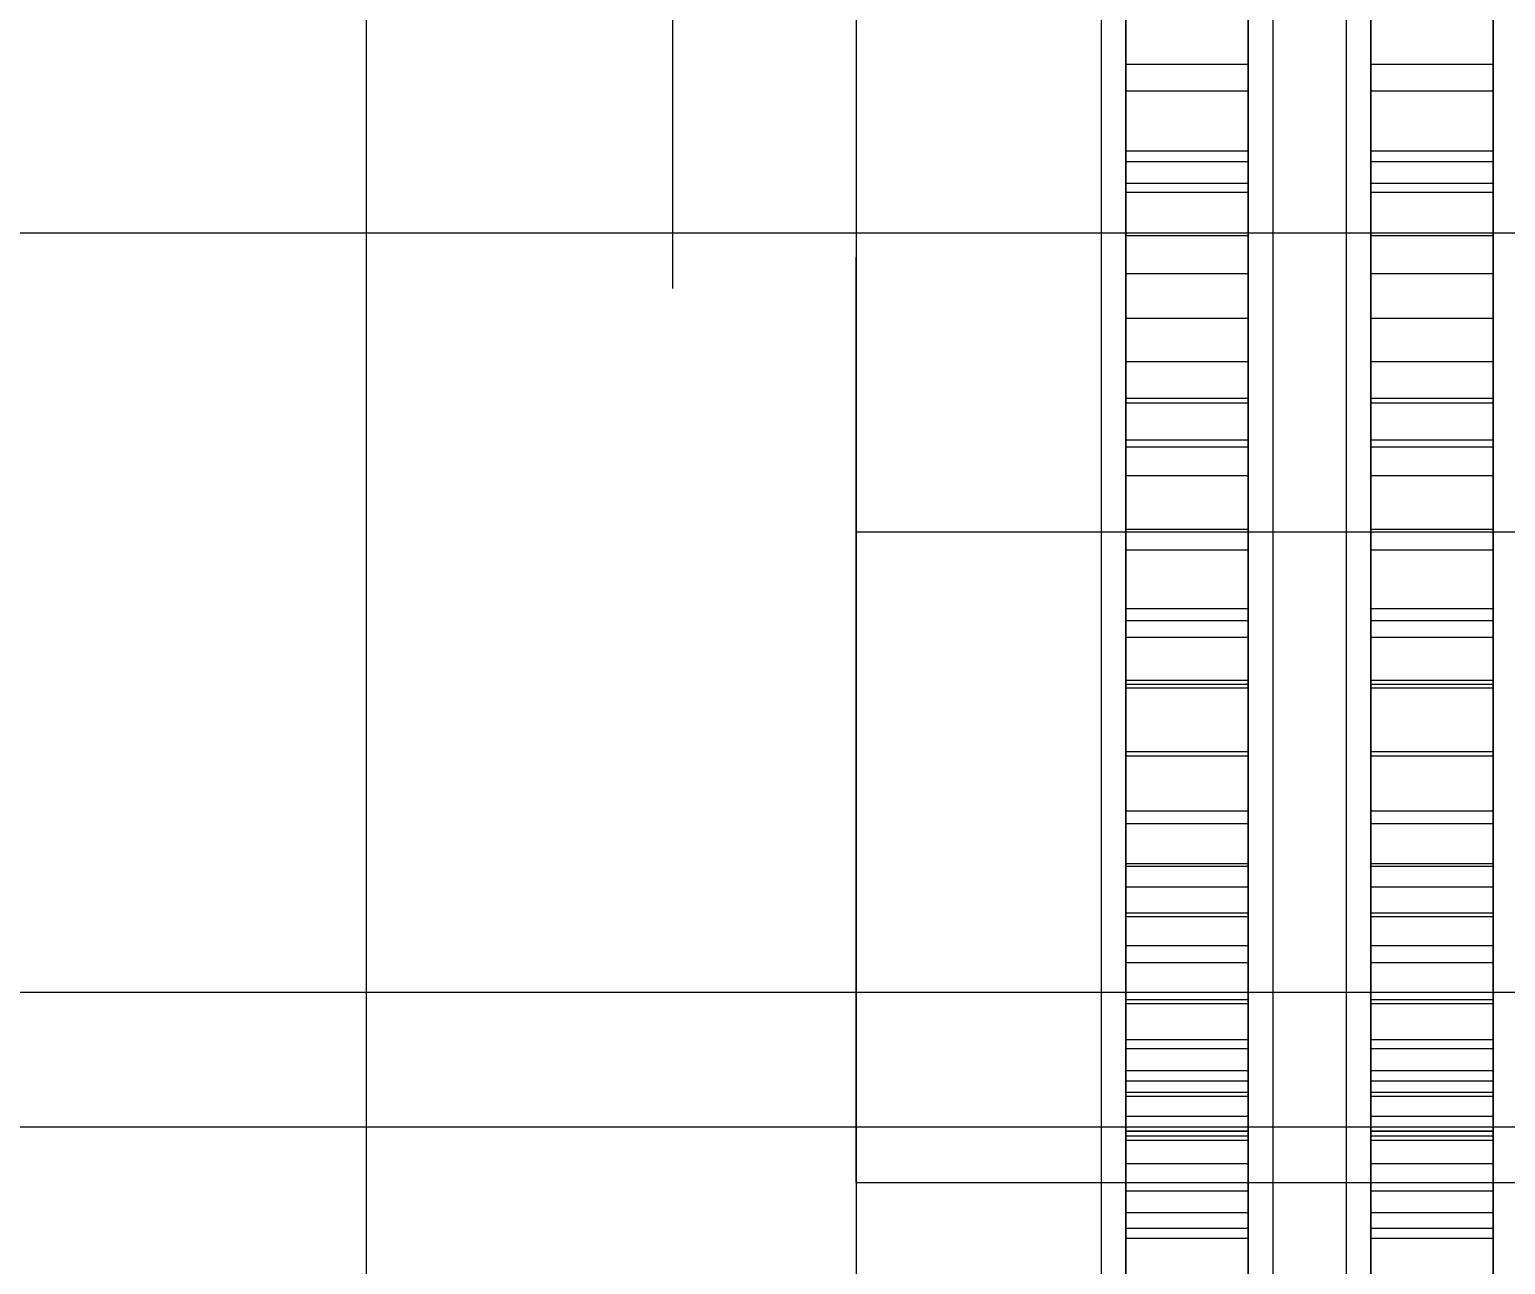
# Model space of a CAD drawing. Header units: millimetres. Extents: x -2500 to 58855, y -53268 to 6837.
# Drawn here: x -1727.5 to -1607, y -34514.2 to -34413.4 of the extents above; entities that cross this region are included whole.
import ezdxf

# ---------------------------------------------------------------- set-up
doc = ezdxf.new("R2010")
doc.units = ezdxf.units.MM
for name, color, linetype, lineweight in [('COTAS_R', 1, 'Continuous', 0), ('frontal_briquetadora', 7, 'Continuous', 0), ('frontal_secador', 7, 'Continuous', 0), ('frontal_tolva', 7, 'Continuous', 0)]:
    doc.layers.add(name, color=color, linetype=linetype, lineweight=lineweight)
doc.dimstyles.new('R19_100', dxfattribs={"dimtxt": 250, "dimasz": 150, "dimexe": 150, "dimexo": 80, "dimgap": 100, "dimtad": 1, "dimtih": 1, "dimtoh": 1, "dimdsep": 46, "dimcen": 0.09, "dimadec": 0, "dimazin": 0, "dimtfac": 1, "dimtdec": 4, "dimtofl": 0, "dimtmove": 0, "dimatfit": 3, "dimfxl": 1, "dimtolj": 1, "dimtzin": 0, "dimarcsym": 0})

# ---------------------------------------------------------------- blocks, each defined once
blk = doc.blocks.new('*D37')
at = {"layer": 'COTAS_R', "color": 0, "lineweight": -2, "transparency": 16777216}
for p, q in [((-1750, -35420), (-1750, -34450)), ((2600, -35420), (2600, -34450)), ((-1600, -34600), (2450, -34600))]:
    blk.add_line(p, q, dxfattribs=at)
at = {"layer": 'COTAS_R', "color": 0, "transparency": 16777216}
for points in [[(-1600, -34575), (-1600, -34625), (-1750, -34600)], [(2450, -34575), (2450, -34625), (2600, -34600)]]:
    blk.add_solid(points, dxfattribs=at)
at = {"layer": 'Defpoints', "color": 0, "transparency": 16777216}
for p in [(2600, -34600), (-1750, -35500), (2600, -35500)]:
    blk.add_point(p, dxfattribs=at)

msp = doc.modelspace()

# ---------------------------------------------------------------- linework, layer by layer
at = {"layer": 'frontal_briquetadora'}
for p, q in [((-1675, -34400.738), (-1675, -34413.792)), ((-1660, -34400.738), (-1660, -34413.792)), ((-1660, -34402.775), (-1660, -34421.718)), ((-1640, -34402.775), (-1640, -34421.718)), ((-1640, -34403.151), (-1640, -34422.364)), ((-1626, -34402.775), (-1626, -34421.718)), ((-1626, -34403.151), (-1626, -34422.364)), ((-1620, -34402.775), (-1620, -34421.718)), ((-1620, -34403.151), (-1620, -34422.364)), ((-1638, -34404.063), (-1638, -34424.199)), ((-1628, -34404.063), (-1628, -34424.199)), ((-1618, -34404.063), (-1618, -34424.199)), ((-1608, -34404.063), (-1608, -34424.199)), ((-1638, -34406.032), (-1638, -34426.703)), ((-1628, -34406.032), (-1628, -34426.703)), ((-1618, -34406.032), (-1618, -34426.703)), ((-1608, -34406.032), (-1608, -34426.703)), ((-1660, -34408.633), (-1660, -34427.684)), ((-1640, -34407.646), (-1640, -34426.432)), ((-1640, -34408.633), (-1640, -34427.684)), ((-1626, -34407.646), (-1626, -34426.432)), ((-1626, -34408.633), (-1626, -34427.684)), ((-1620, -34407.646), (-1620, -34426.432)), ((-1620, -34408.633), (-1620, -34427.684)), ((-1638, -34416.256), (-1638, -34409.071)), ((-1628, -34416.256), (-1628, -34409.071)), ((-1618, -34416.256), (-1618, -34409.071)), ((-1608, -34416.256), (-1608, -34409.071)), ((-1638, -34418.428), (-1638, -34410.768)), ((-1628, -34418.428), (-1628, -34410.768)), ((-1618, -34418.428), (-1618, -34410.768)), ((-1608, -34418.428), (-1608, -34410.768)), ((-1675, -34413.792), (-1675, -34423.992)), ((-1660, -34413.792), (-1660, -34423.992)), ((-1638, -34423.318), (-1638, -34416.256)), ((-1638, -34416.256), (-1628, -34416.256)), ((-1628, -34423.318), (-1628, -34416.256)), ((-1618, -34423.318), (-1618, -34416.256)), ((-1618, -34416.256), (-1608, -34416.256)), ((-1608, -34423.318), (-1608, -34416.256)), ((-1638, -34425.957), (-1638, -34418.428)), ((-1638, -34418.428), (-1628, -34418.428)), ((-1628, -34425.957), (-1628, -34418.428)), ((-1618, -34425.957), (-1618, -34418.428)), ((-1618, -34418.428), (-1608, -34418.428)), ((-1608, -34425.957), (-1608, -34418.428)), ((-1660, -34421.718), (-1660, -34439.805)), ((-1640, -34421.718), (-1640, -34439.805)), ((-1626, -34421.718), (-1626, -34439.805)), ((-1620, -34421.718), (-1620, -34439.805)), ((-1640, -34422.364), (-1640, -34440.514)), ((-1626, -34422.364), (-1626, -34440.514)), ((-1620, -34422.364), (-1620, -34440.514)), ((-1675, -34423.992), (-1675, -34430.992)), ((-1660, -34423.992), (-1660, -34430.992)), ((-1638, -34430.23), (-1638, -34423.318)), ((-1638, -34423.318), (-1628, -34423.318)), ((-1638, -34424.199), (-1638, -34443.878)), ((-1638, -34424.199), (-1628, -34424.199)), ((-1628, -34430.23), (-1628, -34423.318)), ((-1628, -34424.199), (-1628, -34443.878)), ((-1618, -34430.23), (-1618, -34423.318)), ((-1618, -34423.318), (-1608, -34423.318)), ((-1618, -34424.199), (-1618, -34443.878)), ((-1618, -34424.199), (-1608, -34424.199)), ((-1608, -34430.23), (-1608, -34423.318)), ((-1608, -34424.199), (-1608, -34443.878)), ((-1640, -34426.432), (-1640, -34444.805)), ((-1638, -34433.326), (-1638, -34425.957)), ((-1638, -34425.957), (-1628, -34425.957)), ((-1638, -34426.703), (-1638, -34446.905)), ((-1638, -34426.703), (-1628, -34426.703)), ((-1628, -34433.326), (-1628, -34425.957)), ((-1628, -34426.703), (-1628, -34446.905)), ((-1626, -34426.432), (-1626, -34444.805)), ((-1620, -34426.432), (-1620, -34444.805)), ((-1618, -34433.326), (-1618, -34425.957)), ((-1618, -34425.957), (-1608, -34425.957)), ((-1618, -34426.703), (-1618, -34446.905)), ((-1618, -34426.703), (-1608, -34426.703)), ((-1608, -34433.326), (-1608, -34425.957)), ((-1608, -34426.703), (-1608, -34446.905)), ((-1660, -34427.684), (-1660, -34446.333)), ((-1640, -34427.684), (-1640, -34446.333)), ((-1626, -34427.684), (-1626, -34446.333)), ((-1620, -34427.684), (-1620, -34446.333)), ((-1638, -34436.967), (-1638, -34430.23)), ((-1638, -34430.23), (-1628, -34430.23)), ((-1628, -34436.967), (-1628, -34430.23)), ((-1618, -34436.967), (-1618, -34430.23)), ((-1618, -34430.23), (-1608, -34430.23)), ((-1608, -34436.967), (-1608, -34430.23)), ((-1675, -34430.992), (-1675, -34434.552)), ((-1660, -34430.992), (-1660, -34434.552)), ((-1660, -34436.432), (-1660, -34431.991)), ((-1638, -34440.509), (-1638, -34433.326)), ((-1638, -34433.326), (-1628, -34433.326)), ((-1628, -34440.509), (-1628, -34433.326)), ((-1618, -34440.509), (-1618, -34433.326)), ((-1618, -34433.326), (-1608, -34433.326)), ((-1608, -34440.509), (-1608, -34433.326)), ((-1660, -34444.435), (-1660, -34436.432)), ((-1638, -34443.503), (-1638, -34436.967)), ((-1638, -34436.967), (-1628, -34436.967)), ((-1628, -34443.503), (-1628, -34436.967)), ((-1618, -34443.503), (-1618, -34436.967)), ((-1618, -34436.967), (-1608, -34436.967)), ((-1608, -34443.503), (-1608, -34436.967)), ((-1660, -34443.861), (-1660, -34438.248)), ((-1660, -34439.805), (-1660, -34456.632)), ((-1640, -34439.805), (-1640, -34456.632)), ((-1626, -34439.805), (-1626, -34456.632)), ((-1620, -34439.805), (-1620, -34456.632)), ((-1640, -34440.514), (-1640, -34457.106)), ((-1638, -34447.477), (-1638, -34440.509)), ((-1638, -34440.509), (-1628, -34440.509)), ((-1628, -34447.477), (-1628, -34440.509)), ((-1626, -34440.514), (-1626, -34457.106)), ((-1620, -34440.514), (-1620, -34457.106)), ((-1618, -34447.477), (-1618, -34440.509)), ((-1618, -34440.509), (-1608, -34440.509)), ((-1608, -34447.477), (-1608, -34440.509)), ((-1638, -34449.815), (-1638, -34443.503)), ((-1638, -34443.503), (-1628, -34443.503)), ((-1628, -34449.815), (-1628, -34443.503)), ((-1618, -34449.815), (-1618, -34443.503)), ((-1618, -34443.503), (-1608, -34443.503)), ((-1608, -34449.815), (-1608, -34443.503)), ((-1660, -34454.633), (-1660, -34443.861)), ((-1660, -34454.414), (-1660, -34444.435)), ((-1640, -34444.805), (-1640, -34462.687)), ((-1638, -34443.878), (-1638, -34463.004)), ((-1638, -34443.878), (-1628, -34443.878)), ((-1628, -34443.878), (-1628, -34463.004)), ((-1626, -34444.805), (-1626, -34462.687)), ((-1620, -34444.805), (-1620, -34462.687)), ((-1618, -34443.878), (-1618, -34463.004)), ((-1618, -34443.878), (-1608, -34443.878)), ((-1608, -34443.878), (-1608, -34463.004)), ((-1660, -34446.333), (-1660, -34464.504)), ((-1640, -34446.333), (-1640, -34464.504)), ((-1638, -34446.905), (-1638, -34466.539)), ((-1638, -34446.905), (-1628, -34446.905)), ((-1628, -34446.905), (-1628, -34466.539)), ((-1626, -34446.333), (-1626, -34464.504)), ((-1620, -34446.333), (-1620, -34464.504)), ((-1618, -34446.905), (-1618, -34466.539)), ((-1618, -34446.905), (-1608, -34446.905)), ((-1608, -34446.905), (-1608, -34466.539)), ((-1638, -34454.206), (-1638, -34447.477)), ((-1638, -34447.477), (-1628, -34447.477)), ((-1628, -34454.206), (-1628, -34447.477)), ((-1618, -34454.206), (-1618, -34447.477)), ((-1618, -34447.477), (-1608, -34447.477)), ((-1608, -34454.206), (-1608, -34447.477)), ((-1638, -34455.877), (-1638, -34449.815)), ((-1638, -34449.815), (-1628, -34449.815)), ((-1628, -34455.877), (-1628, -34449.815)), ((-1618, -34455.877), (-1618, -34449.815)), ((-1618, -34449.815), (-1608, -34449.815)), ((-1608, -34455.877), (-1608, -34449.815)), ((-1660, -34454.414), (-1510, -34454.414)), ((-1660, -34454.414), (-1660, -34464.393)), ((-1638, -34460.669), (-1638, -34454.206)), ((-1638, -34454.206), (-1628, -34454.206)), ((-1628, -34460.669), (-1628, -34454.206)), ((-1618, -34460.669), (-1618, -34454.206)), ((-1618, -34454.206), (-1608, -34454.206)), ((-1608, -34460.669), (-1608, -34454.206)), ((-1660, -34469.69), (-1660, -34454.633)), ((-1660, -34456.632), (-1660, -34471.822)), ((-1640, -34456.632), (-1640, -34471.822)), ((-1638, -34461.668), (-1638, -34455.877)), ((-1638, -34455.877), (-1628, -34455.877)), ((-1628, -34461.668), (-1628, -34455.877)), ((-1626, -34456.632), (-1626, -34471.822)), ((-1620, -34456.632), (-1620, -34471.822)), ((-1618, -34461.668), (-1618, -34455.877)), ((-1618, -34455.877), (-1608, -34455.877)), ((-1608, -34461.668), (-1608, -34455.877)), ((-1640, -34457.106), (-1640, -34471.687)), ((-1626, -34457.106), (-1626, -34471.687)), ((-1620, -34457.106), (-1620, -34471.687)), ((-1638, -34466.843), (-1638, -34460.669)), ((-1638, -34460.669), (-1628, -34460.669)), ((-1638, -34467.166), (-1638, -34461.668)), ((-1638, -34461.668), (-1628, -34461.668)), ((-1628, -34466.843), (-1628, -34460.669)), ((-1628, -34467.166), (-1628, -34461.668)), ((-1618, -34466.843), (-1618, -34460.669)), ((-1618, -34460.669), (-1608, -34460.669)), ((-1618, -34467.166), (-1618, -34461.668)), ((-1618, -34461.668), (-1608, -34461.668)), ((-1608, -34466.843), (-1608, -34460.669)), ((-1608, -34467.166), (-1608, -34461.668)), ((-1640, -34462.687), (-1640, -34480)), ((-1626, -34462.687), (-1626, -34480)), ((-1620, -34462.687), (-1620, -34480)), ((-1638, -34463.004), (-1638, -34481.485)), ((-1638, -34463.004), (-1628, -34463.004)), ((-1628, -34463.004), (-1628, -34481.485)), ((-1618, -34463.004), (-1618, -34481.485)), ((-1618, -34463.004), (-1608, -34463.004)), ((-1608, -34463.004), (-1608, -34481.485)), ((-1660, -34464.393), (-1660, -34472.396)), ((-1660, -34464.504), (-1660, -34482.122)), ((-1640, -34464.504), (-1640, -34482.122)), ((-1626, -34464.504), (-1626, -34482.122)), ((-1620, -34464.504), (-1620, -34482.122)), ((-1638, -34466.539), (-1638, -34485.511)), ((-1638, -34466.539), (-1628, -34466.539)), ((-1628, -34466.539), (-1628, -34485.511)), ((-1618, -34466.539), (-1618, -34485.511)), ((-1618, -34466.539), (-1608, -34466.539)), ((-1608, -34466.539), (-1608, -34485.511)), ((-1638, -34472.704), (-1638, -34466.843)), ((-1638, -34466.843), (-1628, -34466.843)), ((-1638, -34472.35), (-1638, -34467.166)), ((-1638, -34467.166), (-1628, -34467.166)), ((-1628, -34472.704), (-1628, -34466.843)), ((-1628, -34472.35), (-1628, -34467.166)), ((-1618, -34472.704), (-1618, -34466.843)), ((-1618, -34466.843), (-1608, -34466.843)), ((-1618, -34472.35), (-1618, -34467.166)), ((-1618, -34467.166), (-1608, -34467.166)), ((-1608, -34472.704), (-1608, -34466.843)), ((-1608, -34472.35), (-1608, -34467.166)), ((-1660, -34487.814), (-1660, -34469.69)), ((-1660, -34471.822), (-1660, -34485.038)), ((-1660, -34472.396), (-1660, -34476.837)), ((-1640, -34471.687), (-1640, -34483.86)), ((-1640, -34471.822), (-1640, -34485.038)), ((-1638, -34477.201), (-1638, -34472.35)), ((-1638, -34472.35), (-1628, -34472.35)), ((-1628, -34477.201), (-1628, -34472.35)), ((-1626, -34471.687), (-1626, -34483.86)), ((-1626, -34471.822), (-1626, -34485.038)), ((-1620, -34471.687), (-1620, -34483.86)), ((-1620, -34471.822), (-1620, -34485.038)), ((-1618, -34477.201), (-1618, -34472.35)), ((-1618, -34472.35), (-1608, -34472.35)), ((-1608, -34477.201), (-1608, -34472.35)), ((-1638, -34478.231), (-1638, -34472.704)), ((-1638, -34472.704), (-1628, -34472.704)), ((-1628, -34478.231), (-1628, -34472.704)), ((-1618, -34478.231), (-1618, -34472.704)), ((-1618, -34472.704), (-1608, -34472.704)), ((-1608, -34478.231), (-1608, -34472.704)), ((-1638, -34481.701), (-1638, -34477.201)), ((-1638, -34477.201), (-1628, -34477.201)), ((-1628, -34481.701), (-1628, -34477.201)), ((-1618, -34481.701), (-1618, -34477.201)), ((-1618, -34477.201), (-1608, -34477.201)), ((-1608, -34481.701), (-1608, -34477.201)), ((-1638, -34483.403), (-1638, -34478.231)), ((-1638, -34478.231), (-1628, -34478.231)), ((-1628, -34483.403), (-1628, -34478.231)), ((-1618, -34483.403), (-1618, -34478.231)), ((-1618, -34478.231), (-1608, -34478.231)), ((-1608, -34483.403), (-1608, -34478.231)), ((-1640, -34480), (-1640, -34496.671)), ((-1626, -34480), (-1626, -34496.671)), ((-1620, -34480), (-1620, -34496.671)), ((-1660, -34482.122), (-1660, -34499.116)), ((-1640, -34482.122), (-1640, -34499.116)), ((-1638, -34481.485), (-1638, -34499.229)), ((-1638, -34481.485), (-1628, -34481.485)), ((-1638, -34485.833), (-1638, -34481.701)), ((-1638, -34481.701), (-1628, -34481.701)), ((-1628, -34481.485), (-1628, -34499.229)), ((-1628, -34485.833), (-1628, -34481.701)), ((-1626, -34482.122), (-1626, -34499.116)), ((-1620, -34482.122), (-1620, -34499.116)), ((-1618, -34481.485), (-1618, -34499.229)), ((-1618, -34481.485), (-1608, -34481.485)), ((-1618, -34485.833), (-1618, -34481.701)), ((-1618, -34481.701), (-1608, -34481.701)), ((-1608, -34481.485), (-1608, -34499.229)), ((-1608, -34485.833), (-1608, -34481.701)), ((-1638, -34488.2), (-1638, -34483.403)), ((-1638, -34483.403), (-1628, -34483.403)), ((-1628, -34488.2), (-1628, -34483.403)), ((-1618, -34488.2), (-1618, -34483.403)), ((-1618, -34483.403), (-1608, -34483.403)), ((-1608, -34488.2), (-1608, -34483.403)), ((-1640, -34483.86), (-1640, -34493.293)), ((-1626, -34483.86), (-1626, -34493.293)), ((-1620, -34483.86), (-1620, -34493.293)), ((-1660, -34485.038), (-1660, -34495.983)), ((-1640, -34485.038), (-1640, -34495.983)), ((-1638, -34485.511), (-1638, -34503.727)), ((-1638, -34485.511), (-1628, -34485.511)), ((-1638, -34489.581), (-1638, -34485.833)), ((-1638, -34485.833), (-1628, -34485.833)), ((-1628, -34485.511), (-1628, -34503.727)), ((-1628, -34489.581), (-1628, -34485.833)), ((-1626, -34485.038), (-1626, -34495.983)), ((-1620, -34485.038), (-1620, -34495.983)), ((-1618, -34485.511), (-1618, -34503.727)), ((-1618, -34485.511), (-1608, -34485.511)), ((-1618, -34489.581), (-1618, -34485.833)), ((-1618, -34485.833), (-1608, -34485.833)), ((-1608, -34485.511), (-1608, -34503.727)), ((-1608, -34489.581), (-1608, -34485.833)), ((-1660, -34507.535), (-1660, -34487.814)), ((-1638, -34492.605), (-1638, -34488.2)), ((-1638, -34488.2), (-1628, -34488.2)), ((-1628, -34492.605), (-1628, -34488.2)), ((-1618, -34492.605), (-1618, -34488.2)), ((-1618, -34488.2), (-1608, -34488.2)), ((-1608, -34492.605), (-1608, -34488.2)), ((-1638, -34492.931), (-1638, -34489.581)), ((-1638, -34489.581), (-1628, -34489.581)), ((-1628, -34492.931), (-1628, -34489.581)), ((-1618, -34492.931), (-1618, -34489.581)), ((-1618, -34489.581), (-1608, -34489.581)), ((-1608, -34492.931), (-1608, -34489.581)), ((-1638, -34496.601), (-1638, -34492.605)), ((-1638, -34492.605), (-1628, -34492.605)), ((-1638, -34495.871), (-1638, -34492.931)), ((-1638, -34492.931), (-1628, -34492.931)), ((-1628, -34496.601), (-1628, -34492.605)), ((-1628, -34495.871), (-1628, -34492.931)), ((-1618, -34496.601), (-1618, -34492.605)), ((-1618, -34492.605), (-1608, -34492.605)), ((-1618, -34495.871), (-1618, -34492.931)), ((-1618, -34492.931), (-1608, -34492.931)), ((-1608, -34496.601), (-1608, -34492.605)), ((-1608, -34495.871), (-1608, -34492.931)), ((-1640, -34493.293), (-1640, -34499.728)), ((-1626, -34493.293), (-1626, -34499.728)), ((-1620, -34493.293), (-1620, -34499.728)), ((-1660, -34495.983), (-1660, -34504.414)), ((-1640, -34495.983), (-1640, -34504.414)), ((-1640, -34496.671), (-1640, -34512.628)), ((-1638, -34498.39), (-1638, -34495.871)), ((-1638, -34495.871), (-1628, -34495.871)), ((-1638, -34500.173), (-1638, -34496.601)), ((-1638, -34496.601), (-1628, -34496.601)), ((-1628, -34498.39), (-1628, -34495.871)), ((-1628, -34500.173), (-1628, -34496.601)), ((-1626, -34495.983), (-1626, -34504.414)), ((-1626, -34496.671), (-1626, -34512.628)), ((-1620, -34495.983), (-1620, -34504.414)), ((-1620, -34496.671), (-1620, -34512.628)), ((-1618, -34498.39), (-1618, -34495.871)), ((-1618, -34495.871), (-1608, -34495.871)), ((-1618, -34500.173), (-1618, -34496.601)), ((-1618, -34496.601), (-1608, -34496.601)), ((-1608, -34498.39), (-1608, -34495.871)), ((-1608, -34500.173), (-1608, -34496.601)), ((-1660, -34499.116), (-1660, -34515.414)), ((-1640, -34499.116), (-1640, -34515.414)), ((-1638, -34500.479), (-1638, -34498.39)), ((-1638, -34498.39), (-1628, -34498.39)), ((-1628, -34500.479), (-1628, -34498.39)), ((-1626, -34499.116), (-1626, -34515.414)), ((-1620, -34499.116), (-1620, -34515.414)), ((-1618, -34500.479), (-1618, -34498.39)), ((-1618, -34498.39), (-1608, -34498.39)), ((-1608, -34500.479), (-1608, -34498.39)), ((-1640, -34499.728), (-1640, -34502.99)), ((-1638, -34499.229), (-1638, -34516.153)), ((-1638, -34499.229), (-1628, -34499.229)), ((-1638, -34503.307), (-1638, -34500.173)), ((-1638, -34500.173), (-1628, -34500.173)), ((-1628, -34499.229), (-1628, -34516.153)), ((-1628, -34503.307), (-1628, -34500.173)), ((-1626, -34499.728), (-1626, -34502.99)), ((-1620, -34499.728), (-1620, -34502.99)), ((-1618, -34499.229), (-1618, -34516.153)), ((-1618, -34499.229), (-1608, -34499.229)), ((-1618, -34503.307), (-1618, -34500.173)), ((-1618, -34500.173), (-1608, -34500.173)), ((-1608, -34499.229), (-1608, -34516.153)), ((-1608, -34503.307), (-1608, -34500.173)), ((-1638, -34502.128), (-1638, -34500.479)), ((-1638, -34500.479), (-1628, -34500.479)), ((-1628, -34502.128), (-1628, -34500.479)), ((-1618, -34502.128), (-1618, -34500.479)), ((-1618, -34500.479), (-1608, -34500.479)), ((-1608, -34502.128), (-1608, -34500.479)), ((-1638, -34503.333), (-1638, -34502.128)), ((-1638, -34502.128), (-1628, -34502.128)), ((-1628, -34503.333), (-1628, -34502.128)), ((-1618, -34503.333), (-1618, -34502.128)), ((-1618, -34502.128), (-1608, -34502.128)), ((-1608, -34503.333), (-1608, -34502.128)), ((-1638, -34505.993), (-1638, -34503.307)), ((-1638, -34503.307), (-1628, -34503.307)), ((-1638, -34504.089), (-1638, -34503.333)), ((-1638, -34503.333), (-1628, -34503.333)), ((-1638, -34503.727), (-1638, -34521.1)), ((-1638, -34503.727), (-1628, -34503.727)), ((-1628, -34505.993), (-1628, -34503.307)), ((-1628, -34504.089), (-1628, -34503.333)), ((-1628, -34503.727), (-1628, -34521.1)), ((-1618, -34505.993), (-1618, -34503.307)), ((-1618, -34503.307), (-1608, -34503.307)), ((-1618, -34504.089), (-1618, -34503.333)), ((-1618, -34503.333), (-1608, -34503.333)), ((-1618, -34503.727), (-1618, -34521.1)), ((-1618, -34503.727), (-1608, -34503.727)), ((-1608, -34505.993), (-1608, -34503.307)), ((-1608, -34504.089), (-1608, -34503.333)), ((-1608, -34503.727), (-1608, -34521.1)), ((-1660, -34504.414), (-1660, -34510.141)), ((-1640, -34504.414), (-1640, -34510.141)), ((-1638, -34630.227), (-1638, -34504.089)), ((-1638, -34504.089), (-1628, -34504.089)), ((-1628, -34630.227), (-1628, -34504.089)), ((-1626, -34504.414), (-1626, -34510.141)), ((-1620, -34504.414), (-1620, -34510.141)), ((-1618, -34630.227), (-1618, -34504.089)), ((-1618, -34504.089), (-1608, -34504.089)), ((-1608, -34630.227), (-1608, -34504.089)), ((-1638, -34508.219), (-1638, -34505.993)), ((-1638, -34505.993), (-1628, -34505.993)), ((-1628, -34508.219), (-1628, -34505.993)), ((-1618, -34508.219), (-1618, -34505.993)), ((-1618, -34505.993), (-1608, -34505.993)), ((-1608, -34508.219), (-1608, -34505.993)), ((-1660, -34507.535), (-1510, -34507.535)), ((-1660, -34507.535), (-1660, -34527.256)), ((-1638, -34509.978), (-1638, -34508.219)), ((-1638, -34508.219), (-1628, -34508.219)), ((-1628, -34509.978), (-1628, -34508.219)), ((-1618, -34509.978), (-1618, -34508.219)), ((-1618, -34508.219), (-1608, -34508.219)), ((-1608, -34509.978), (-1608, -34508.219)), ((-1638, -34511.263), (-1638, -34509.978)), ((-1638, -34509.978), (-1628, -34509.978)), ((-1628, -34511.263), (-1628, -34509.978)), ((-1618, -34511.263), (-1618, -34509.978)), ((-1618, -34509.978), (-1608, -34509.978)), ((-1608, -34511.263), (-1608, -34509.978)), ((-1660, -34510.141), (-1660, -34513.036)), ((-1640, -34510.141), (-1640, -34513.036)), ((-1626, -34510.141), (-1626, -34513.036)), ((-1620, -34510.141), (-1620, -34513.036)), ((-1638, -34512.069), (-1638, -34511.263)), ((-1638, -34511.263), (-1628, -34511.263)), ((-1638, -34638.207), (-1638, -34512.069)), ((-1638, -34512.069), (-1628, -34512.069)), ((-1628, -34512.069), (-1628, -34511.263)), ((-1628, -34638.207), (-1628, -34512.069)), ((-1618, -34512.069), (-1618, -34511.263)), ((-1618, -34511.263), (-1608, -34511.263)), ((-1618, -34638.207), (-1618, -34512.069)), ((-1618, -34512.069), (-1608, -34512.069)), ((-1608, -34512.069), (-1608, -34511.263)), ((-1608, -34638.207), (-1608, -34512.069)), ((-1640, -34512.628), (-1640, -34527.804)), ((-1626, -34512.628), (-1626, -34527.804)), ((-1620, -34512.628), (-1620, -34527.804))]:
    msp.add_line(p, q, dxfattribs=at)
at = {"layer": 'frontal_secador'}
for p, q in [((-1700, -35975), (-1700, -33010)), ((-1820, -34430), (-1400, -34430))]:
    msp.add_line(p, q, dxfattribs=at)
at = {"layer": 'frontal_tolva'}
for p, q in [((-1821.5, -34492), (1821.5, -34492)), ((-1821.5, -34503), (1821.5, -34503))]:
    msp.add_line(p, q, dxfattribs=at)

# ---------------------------------------------------------------- dimensions: what is measured, and where the dimension line sits
at = {"layer": 'COTAS_R'}
dim = msp.add_aligned_dim(p1=(-1750, -35500), p2=(2600, -35500), distance=900, text='<> R', dimstyle='R19_100', dxfattribs=at)
dim.commit()
dim.dimension.update_dxf_attribs({"geometry": '*D37', "text_midpoint": (425, -34600)})

doc.saveas('drawing.dxf')
